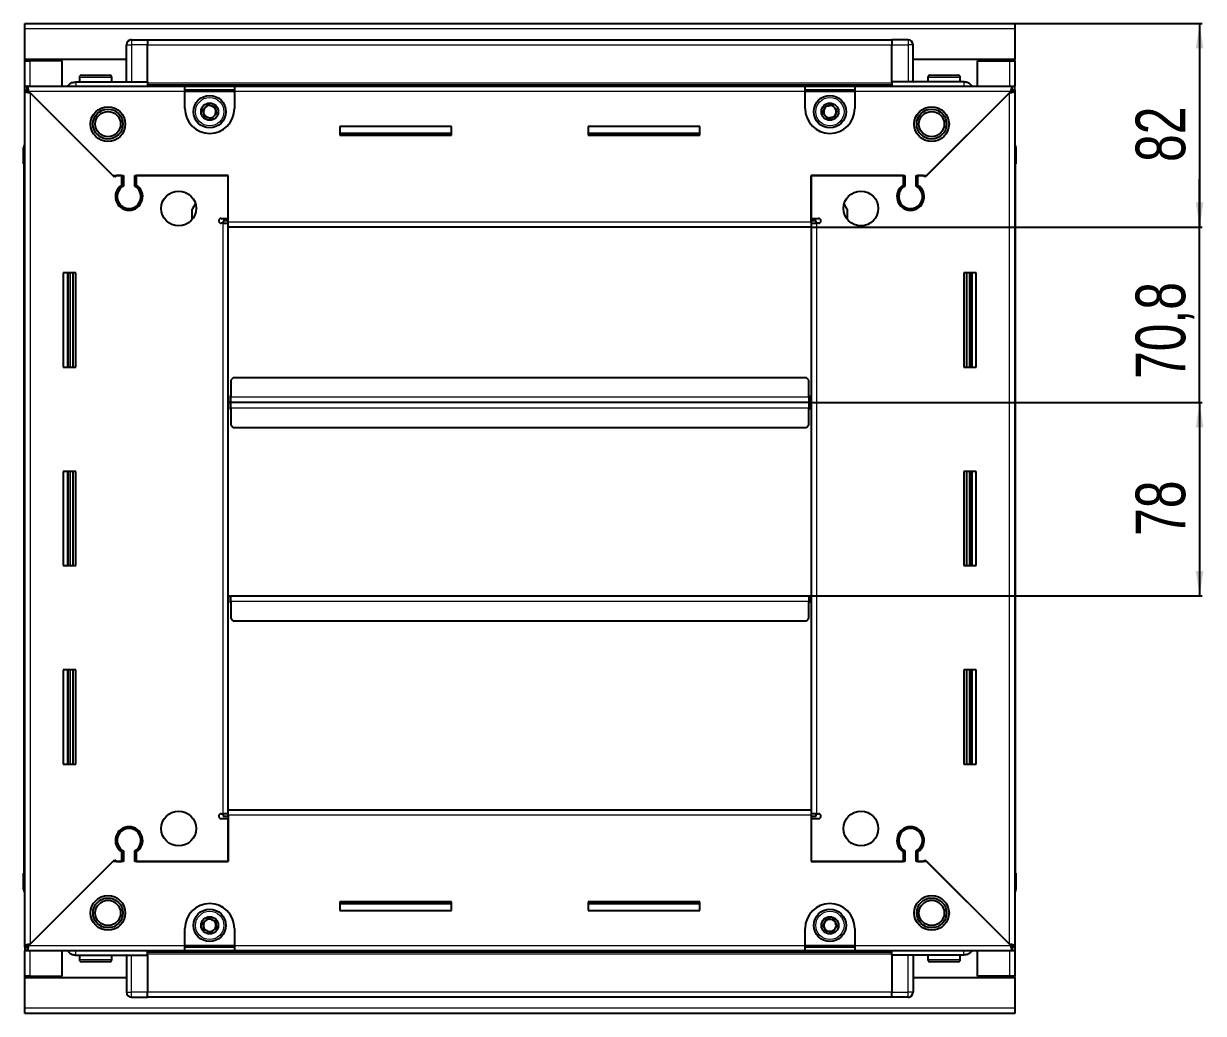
# Model space of a CAD drawing. Header units: millimetres. Extents: x 1021 to 4213, y -1189 to 1486.
# Drawn here: x 3737.2 to 4212.7, y 943.2 to 1342.2 of the extents above; entities that cross this region are included whole.
import ezdxf

# ---------------------------------------------------------------- set-up
doc = ezdxf.new("R2010")
doc.units = ezdxf.units.MM
doc.layers.add('FORMAT', color=7, linetype='Continuous')
doc.styles.add('SLDTEXTSTYLE0', font='TXT', dxfattribs={"width": 0.75})
doc.dimstyles.new('SLDDIMSTYLE0', dxfattribs={"dimtxt": 20, "dimasz": 10, "dimexe": 0, "dimexo": 0.0625, "dimgap": 5, "dimtad": 2, "dimdec": 1, "dimrnd": 1e-09, "dimzin": 12, "dimdsep": 46, "dimtxsty": 'SLDTEXTSTYLE0', "dimsah": 1, "dimcen": 0.09, "dimadec": 0, "dimazin": 3, "dimtfac": 1, "dimtofl": 0, "dimtmove": 0, "dimatfit": 3, "dimfxl": 0, "dimfrac": 2, "dimtolj": 1, "dimtzin": 12, "dimarcsym": 0})
doc.dimstyles.new('SLDDIMSTYLE1', dxfattribs={"dimtxt": 20, "dimasz": 10, "dimexe": 0, "dimexo": 0.0625, "dimgap": 5, "dimtad": 2, "dimdec": 1, "dimrnd": 1e-09, "dimzin": 12, "dimdsep": 46, "dimtxsty": 'SLDTEXTSTYLE0', "dimsah": 1, "dimcen": 0.09, "dimadec": 0, "dimazin": 3, "dimtfac": 1, "dimtmove": 0, "dimatfit": 0, "dimfxl": 0, "dimfrac": 2, "dimtolj": 1, "dimtzin": 12, "dimarcsym": 0})

# ---------------------------------------------------------------- blocks, each defined once
blk = doc.blocks.new('_D_5')
at = {"layer": 'FORMAT'}
for p, q in [((4136.68, 1342.16), (4212.17, 1342.16)), ((4211.17, 1342.16), (4211.17, 1260.16)), ((4054.68, 1260.16), (4212.17, 1260.16))]:
    blk.add_line(p, q, dxfattribs=at)
for points in [[(4211.17, 1342.16), (4209.63, 1332.16), (4212.71, 1332.16)], [(4211.17, 1260.16), (4212.71, 1270.16), (4209.63, 1270.16)]]:
    blk.add_solid(points, dxfattribs=at)
at = {"layer": 'FORMAT', "insert": (4185.39, 1286.39), "char_height": 20, "attachment_point": 1, "rotation": 90, "style": 'SLDTEXTSTYLE0'}
blk.add_mtext('82', dxfattribs=at)
blk = doc.blocks.new('_D_6')
at = {"layer": 'FORMAT'}
for p, q in [((4211.17, 1260.16), (4211.17, 1279.39)), ((4054.68, 1260.16), (4212.17, 1260.16)), ((4211.17, 1189.41), (4211.17, 1260.16)), ((4053.68, 1189.41), (4212.17, 1189.41)), ((4211.17, 1189.41), (4211.17, 1170.18))]:
    blk.add_line(p, q, dxfattribs=at)
for points in [[(4211.17, 1260.16), (4212.71, 1270.16), (4209.63, 1270.16)], [(4211.17, 1189.41), (4209.63, 1179.41), (4212.71, 1179.41)]]:
    blk.add_solid(points, dxfattribs=at)
at = {"layer": 'FORMAT', "insert": (4185.39, 1198.93), "char_height": 20, "attachment_point": 1, "rotation": 90, "style": 'SLDTEXTSTYLE0'}
blk.add_mtext('70,8', dxfattribs=at)
blk = doc.blocks.new('_D_7')
at = {"layer": 'FORMAT'}
for p, q in [((4053.68, 1189.41), (4212.17, 1189.41)), ((4211.17, 1189.41), (4211.17, 1111.46)), ((4053.68, 1111.46), (4212.17, 1111.46))]:
    blk.add_line(p, q, dxfattribs=at)
for points in [[(4211.17, 1189.41), (4209.63, 1179.41), (4212.71, 1179.41)], [(4211.17, 1111.46), (4212.71, 1121.46), (4209.63, 1121.46)]]:
    blk.add_solid(points, dxfattribs=at)
at = {"layer": 'FORMAT', "insert": (4185.39, 1135.66), "char_height": 20, "attachment_point": 1, "rotation": 90, "style": 'SLDTEXTSTYLE0'}
blk.add_mtext('78', dxfattribs=at)

msp = doc.modelspace()

# ---------------------------------------------------------------- linework, layer by layer
at = {"color": 7, "linetype": 'Continuous', "lineweight": 25}
for p, q in [((3737.67, 1342.16), (4136.67, 1342.16)), ((3737.67, 1340.06), (3737.67, 1342.16)), ((4136.67, 1342.16), (4136.67, 1340.06)), ((3737.67, 1327.66), (3737.67, 1340.06)), ((4136.67, 1340.06), (4136.67, 1327.66)), ((3778.67, 1318.66), (3778.67, 1333.66)), ((3779.35, 1335.16), (3779.34, 1335.16)), ((3780.67, 1335.66), (3787.17, 1335.66)), ((3780.67, 1335.66), (3787.17, 1335.66)), ((3787.17, 1335.66), (3787.17, 1335.66)), ((3787.17, 1335.66), (3787.17, 1335.66)), ((3787.17, 1335.66), (3787.17, 1333.66)), ((4087.17, 1335.51), (3787.17, 1335.51)), ((3787.17, 1318.66), (3787.17, 1333.66)), ((4087.17, 1335.66), (4087.17, 1335.66)), ((4093.67, 1335.66), (4087.17, 1335.66)), ((4093.67, 1335.66), (4087.17, 1335.66)), ((4087.17, 1335.66), (4087.17, 1333.66)), ((4087.17, 1318.66), (4087.17, 1333.66)), ((4095.67, 1333.66), (4095.67, 1333.66)), ((4095.67, 1318.66), (4095.67, 1333.66)), ((3778.67, 1327.66), (3737.67, 1327.66)), ((3737.67, 1327.16), (3737.67, 1327.66)), ((3737.67, 1327.16), (3739.77, 1327.16)), ((3737.67, 1316.91), (3737.67, 1327.16)), ((3739.17, 1327.16), (3739.17, 1327.66)), ((3752.67, 1327.16), (3739.77, 1327.16)), ((3752.67, 1316.91), (3752.67, 1327.16)), ((4136.67, 1327.66), (4095.67, 1327.66)), ((4121.67, 1316.91), (4121.67, 1327.16)), ((4121.67, 1327.16), (4134.57, 1327.16)), ((4134.57, 1327.16), (4136.67, 1327.16)), ((4135.17, 1327.16), (4135.17, 1327.66)), ((4136.67, 1327.16), (4136.67, 1327.66)), ((4136.67, 1327.16), (4136.67, 1316.91)), ((3758.17, 1318.66), (3787.17, 1318.66)), ((3759.67, 1320.56), (3759.67, 1318.66)), ((3760.47, 1321.36), (3771.87, 1321.36)), ((3772.67, 1318.66), (3772.67, 1320.56)), ((3787.17, 1318.66), (3787.17, 1318.16)), ((3787.17, 1317.51), (4087.17, 1317.51)), ((4116.17, 1318.66), (4087.17, 1318.66)), ((4087.17, 1318.66), (4087.17, 1318.16)), ((4101.67, 1320.56), (4101.67, 1318.66)), ((4102.47, 1321.36), (4113.87, 1321.36)), ((4114.67, 1318.66), (4114.67, 1320.56)), ((3737.67, 1315.41), (3737.67, 1316.91)), ((3737.67, 1316.91), (3738.67, 1316.91)), ((3737.67, 1314.91), (3737.67, 1315.41)), ((3737.67, 1315.41), (3738.67, 1315.41)), ((3737.67, 970.41), (3737.67, 1314.91)), ((3739.17, 1314.91), (3737.67, 1314.91)), ((3738.67, 1315.41), (3738.67, 1316.91)), ((3738.67, 1316.91), (3802.17, 1316.91)), ((3739.27, 1314.81), (3773.17, 1280.91)), ((3773.87, 1280.21), (3739.77, 1314.31)), ((3802.17, 1314.81), (3802.17, 1316.91)), ((3802.17, 1316.91), (3822.17, 1316.91)), ((3802.17, 1315.41), (3822.17, 1315.41)), ((3802.17, 1307.91), (3802.17, 1314.81)), ((3822.17, 1316.91), (3822.17, 1314.81)), ((3822.17, 1316.91), (4052.17, 1316.91)), ((3822.17, 1314.81), (3822.17, 1307.91)), ((4052.17, 1314.81), (4052.17, 1316.91)), ((4052.17, 1316.91), (4072.17, 1316.91)), ((4052.17, 1315.41), (4072.17, 1315.41)), ((4052.17, 1307.91), (4052.17, 1314.81)), ((4072.17, 1316.91), (4135.67, 1316.91)), ((4072.17, 1316.91), (4072.17, 1314.81)), ((4072.17, 1314.81), (4072.17, 1307.91)), ((4134.57, 1314.31), (4100.47, 1280.21)), ((4101.17, 1280.91), (4135.07, 1314.81)), ((4135.17, 1314.91), (4136.67, 1314.91)), ((4135.67, 1315.41), (4135.67, 1316.91)), ((4135.67, 1316.91), (4136.67, 1316.91)), ((4135.67, 1315.41), (4136.67, 1315.41)), ((4136.67, 1315.41), (4136.67, 1316.91)), ((4136.67, 1315.41), (4136.67, 1314.91)), ((4136.67, 1314.91), (4136.67, 970.41)), ((3909.67, 1300.66), (3864.67, 1300.66)), ((3864.67, 1300.66), (3864.67, 1297.16)), ((3909.67, 1297.16), (3909.67, 1300.66)), ((4009.67, 1300.66), (3964.67, 1300.66)), ((3964.67, 1300.66), (3964.67, 1297.16)), ((4009.67, 1297.16), (4009.67, 1300.66)), ((3909.67, 1297.91), (3864.67, 1297.91)), ((3864.67, 1297.16), (3909.67, 1297.16)), ((4009.67, 1297.91), (3964.67, 1297.91)), ((3964.67, 1297.16), (4009.67, 1297.16)), ((4136.67, 1293.49), (4136.67, 1293.49)), ((3737.17, 1292.16), (3737.17, 1285.66)), ((3737.17, 1285.66), (3737.17, 1292.16)), ((4137.17, 1292.16), (4137.17, 1285.66)), ((4137.17, 1285.66), (4137.17, 1292.16)), ((3737.17, 1285.66), (3737.17, 1285.66)), ((3737.67, 1285.66), (3737.17, 1285.66)), ((3737.32, 1285.66), (3737.32, 999.66)), ((4136.67, 1285.66), (4137.17, 1285.66)), ((4137.02, 999.66), (4137.02, 1285.66)), ((4137.17, 1285.66), (4137.17, 1285.66)), ((4137.17, 1285.66), (4137.17, 1285.66)), ((3773.17, 1280.91), (3777.37, 1280.91)), ((3774.57, 1280.91), (3773.87, 1280.21)), ((3776.67, 1280.91), (3774.57, 1280.91)), ((3776.67, 1280.91), (3776.67, 1277.02)), ((3777.37, 1280.91), (3777.37, 1276.63)), ((3781.97, 1280.91), (3819.67, 1280.91)), ((3781.97, 1276.63), (3781.97, 1280.91)), ((3782.67, 1277.02), (3782.67, 1280.91)), ((3819.67, 1280.91), (3782.67, 1280.91)), ((3819.67, 1262.26), (3819.67, 1280.91)), ((3819.67, 1263.66), (3819.67, 1280.91)), ((4054.67, 1280.91), (4092.37, 1280.91)), ((4054.67, 1262.26), (4054.67, 1280.91)), ((4054.67, 1280.91), (4054.67, 1263.66)), ((4091.67, 1280.91), (4054.67, 1280.91)), ((4091.67, 1280.91), (4091.67, 1277.02)), ((4092.37, 1280.91), (4092.37, 1276.63)), ((4096.97, 1280.91), (4101.17, 1280.91)), ((4096.97, 1276.63), (4096.97, 1280.91)), ((4099.77, 1280.91), (4097.67, 1280.91)), ((4097.67, 1277.02), (4097.67, 1280.91)), ((4100.47, 1280.21), (4099.77, 1280.91)), ((3777.67, 1268.05), (3777.67, 1267.29)), ((3806.41, 1269.56), (3805.17, 1267.41)), ((3805.17, 1263.33), (3805.17, 1267.41)), ((4069.17, 1267.41), (4067.93, 1269.56)), ((4069.17, 1267.41), (4069.17, 1263.33)), ((4096.67, 1268.05), (4096.67, 1267.29)), ((3816.82, 1263.66), (3819.67, 1263.66)), ((3817.57, 1261.66), (3816.82, 1261.66)), ((3817.57, 1261.66), (3819.67, 1261.66)), ((3819.67, 1262.66), (3817.67, 1262.66)), ((3817.67, 1262.66), (3817.67, 1261.66)), ((3819.67, 1260.16), (3819.67, 1262.26)), ((4054.67, 1263.66), (4057.52, 1263.66)), ((4056.67, 1262.66), (4054.67, 1262.66)), ((4054.67, 1262.26), (4054.67, 1260.16)), ((4054.67, 1261.66), (4056.77, 1261.66)), ((4056.67, 1261.66), (4056.67, 1262.66)), ((4057.52, 1261.66), (4056.77, 1261.66)), ((4054.67, 1260.16), (3819.67, 1260.16)), ((3819.67, 1025.16), (3819.67, 1260.16)), ((4054.67, 1260.16), (4054.67, 1025.16)), ((3758.17, 1241.66), (3753.17, 1241.66)), ((3753.17, 1241.66), (3753.17, 1203.66)), ((3755.32, 1203.66), (3755.32, 1241.66)), ((3757.11, 1203.66), (3757.11, 1241.66)), ((3757.14, 1203.66), (3757.14, 1241.66)), ((3758.17, 1203.66), (3758.17, 1241.66)), ((4116.17, 1241.66), (4116.17, 1203.66)), ((4121.17, 1241.66), (4116.17, 1241.66)), ((4117.19, 1241.66), (4117.19, 1203.66)), ((4117.23, 1241.66), (4117.23, 1203.66)), ((4119.02, 1241.66), (4119.02, 1203.66)), ((4121.17, 1203.66), (4121.17, 1241.66)), ((3753.17, 1203.66), (3758.17, 1203.66)), ((4116.17, 1203.66), (4121.17, 1203.66)), ((3821.67, 1199.41), (3820.67, 1198.41)), ((3820.67, 1198.41), (3820.67, 1191.51)), ((4052.67, 1199.41), (3821.67, 1199.41)), ((4053.67, 1198.41), (4052.67, 1199.41)), ((4053.67, 1191.51), (4053.67, 1198.41)), ((3820.42, 1189.41), (3819.67, 1189.41)), ((3820.67, 1192.26), (3820.42, 1192.26)), ((3820.42, 1192.26), (3820.42, 1189.41)), ((3820.42, 1189.41), (3820.42, 1186.56)), ((3820.67, 1189.41), (3820.67, 1191.51)), ((3820.67, 1187.31), (3820.67, 1189.41)), ((4053.67, 1189.41), (3820.67, 1189.41)), ((4053.92, 1192.26), (4053.67, 1192.26)), ((4053.67, 1191.51), (4053.67, 1189.41)), ((4053.67, 1189.41), (4053.67, 1187.31)), ((4053.92, 1189.41), (4053.92, 1192.26)), ((4053.92, 1186.56), (4053.92, 1189.41)), ((4054.67, 1189.41), (4053.92, 1189.41)), ((3820.42, 1186.56), (3820.67, 1186.56)), ((3820.67, 1187.31), (3820.67, 1180.41)), ((4053.67, 1180.41), (4053.67, 1187.31)), ((4053.67, 1186.56), (4053.92, 1186.56)), ((3820.67, 1180.41), (3821.67, 1179.41)), ((3821.67, 1179.41), (4052.67, 1179.41)), ((4052.67, 1179.41), (4053.67, 1180.41)), ((3758.17, 1161.66), (3753.17, 1161.66)), ((3753.17, 1161.66), (3753.17, 1123.66)), ((3755.32, 1123.66), (3755.32, 1161.66)), ((3757.11, 1123.66), (3757.11, 1161.66)), ((3757.14, 1123.66), (3757.14, 1161.66)), ((3758.17, 1123.66), (3758.17, 1161.66)), ((4116.17, 1161.66), (4116.17, 1123.66)), ((4121.17, 1161.66), (4116.17, 1161.66)), ((4117.19, 1161.66), (4117.19, 1123.66)), ((4117.23, 1161.66), (4117.23, 1123.66)), ((4119.02, 1161.66), (4119.02, 1123.66)), ((4121.17, 1123.66), (4121.17, 1161.66)), ((3753.17, 1123.66), (3758.17, 1123.66)), ((4116.17, 1123.66), (4121.17, 1123.66)), ((3819.67, 1111.46), (3820.42, 1111.46)), ((3820.42, 1111.46), (3820.42, 1108.61)), ((3820.42, 1108.61), (3820.67, 1108.61)), ((3820.67, 1111.46), (4053.67, 1111.46)), ((3820.67, 1109.36), (3820.67, 1111.46)), ((3820.67, 1109.36), (3820.67, 1102.46)), ((4053.67, 1111.46), (4053.67, 1109.36)), ((4053.67, 1102.46), (4053.67, 1109.36)), ((4053.67, 1108.61), (4053.92, 1108.61)), ((4053.92, 1108.61), (4053.92, 1111.46)), ((4053.92, 1111.46), (4054.67, 1111.46)), ((3820.67, 1102.46), (3821.67, 1101.46)), ((3821.67, 1101.46), (4052.67, 1101.46)), ((4052.67, 1101.46), (4053.67, 1102.46)), ((3758.17, 1081.66), (3753.17, 1081.66)), ((3753.17, 1081.66), (3753.17, 1043.66)), ((3755.32, 1043.66), (3755.32, 1081.66)), ((3757.11, 1043.66), (3757.11, 1081.66)), ((3757.14, 1043.66), (3757.14, 1081.66)), ((3758.17, 1043.66), (3758.17, 1081.66)), ((4116.17, 1081.66), (4116.17, 1043.66)), ((4121.17, 1081.66), (4116.17, 1081.66)), ((4117.19, 1081.66), (4117.19, 1043.66)), ((4117.23, 1081.66), (4117.23, 1043.66)), ((4119.02, 1081.66), (4119.02, 1043.66)), ((4121.17, 1043.66), (4121.17, 1081.66)), ((3753.17, 1043.66), (3758.17, 1043.66)), ((4116.17, 1043.66), (4121.17, 1043.66)), ((3816.82, 1023.66), (3817.57, 1023.66)), ((3819.67, 1023.66), (3817.57, 1023.66)), ((3817.67, 1023.66), (3817.67, 1022.66)), ((3817.67, 1022.66), (3819.67, 1022.66)), ((3819.67, 1023.06), (3819.67, 1025.16)), ((3819.67, 1025.16), (4054.67, 1025.16)), ((3819.67, 1023.06), (3819.67, 1004.41)), ((4054.67, 1025.16), (4054.67, 1023.06)), ((4056.77, 1023.66), (4054.67, 1023.66)), ((4054.67, 1023.06), (4054.67, 1004.41)), ((4054.67, 1022.66), (4056.67, 1022.66)), ((4056.67, 1022.66), (4056.67, 1023.66)), ((4056.77, 1023.66), (4057.52, 1023.66)), ((3777.67, 1018.04), (3777.67, 1017.28)), ((3819.67, 1021.66), (3816.82, 1021.66)), ((3819.67, 1004.41), (3819.67, 1021.66)), ((4054.67, 1021.66), (4054.67, 1004.41)), ((4057.52, 1021.66), (4054.67, 1021.66)), ((4096.67, 1018.04), (4096.67, 1017.28)), ((3776.67, 1008.3), (3776.67, 1004.41)), ((3777.37, 1008.7), (3777.37, 1004.41)), ((3781.97, 1004.41), (3781.97, 1008.7)), ((3782.67, 1004.41), (3782.67, 1008.3)), ((4091.67, 1008.3), (4091.67, 1004.41)), ((4092.37, 1008.7), (4092.37, 1004.41)), ((4096.97, 1004.41), (4096.97, 1008.7)), ((4097.67, 1004.41), (4097.67, 1008.3)), ((3773.17, 1004.41), (3739.27, 970.51)), ((3739.77, 971.01), (3773.87, 1005.11)), ((3777.37, 1004.41), (3773.17, 1004.41)), ((3773.87, 1005.11), (3774.57, 1004.41)), ((3774.57, 1004.41), (3776.67, 1004.41)), ((3819.67, 1004.41), (3781.97, 1004.41)), ((3782.67, 1004.41), (3819.67, 1004.41)), ((4092.37, 1004.41), (4054.67, 1004.41)), ((4054.67, 1004.41), (4091.67, 1004.41)), ((4101.17, 1004.41), (4096.97, 1004.41)), ((4097.67, 1004.41), (4099.77, 1004.41)), ((4099.77, 1004.41), (4100.47, 1005.11)), ((4100.47, 1005.11), (4134.57, 971.01)), ((4135.07, 970.51), (4101.17, 1004.41)), ((3737.17, 999.66), (3737.17, 999.66)), ((3737.17, 993.16), (3737.17, 999.66)), ((3737.17, 999.66), (3737.17, 999.66)), ((3737.17, 999.66), (3737.17, 993.16)), ((3737.67, 999.66), (3737.17, 999.66)), ((4136.67, 999.66), (4137.17, 999.66)), ((4137.17, 999.66), (4137.17, 999.66)), ((4137.17, 993.16), (4137.17, 999.66)), ((4137.17, 999.66), (4137.17, 993.16)), ((3737.67, 991.84), (3737.67, 991.84)), ((3909.67, 988.16), (3864.67, 988.16)), ((3864.67, 988.16), (3864.67, 984.66)), ((3864.67, 987.41), (3909.67, 987.41)), ((3864.67, 984.66), (3909.67, 984.66)), ((3909.67, 984.66), (3909.67, 988.16)), ((4009.67, 988.16), (3964.67, 988.16)), ((3964.67, 988.16), (3964.67, 984.66)), ((3964.67, 987.41), (4009.67, 987.41)), ((3964.67, 984.66), (4009.67, 984.66)), ((4009.67, 984.66), (4009.67, 988.16)), ((3802.17, 970.51), (3802.17, 977.41)), ((3822.17, 977.41), (3822.17, 970.51)), ((4052.17, 970.51), (4052.17, 977.41)), ((4072.17, 977.41), (4072.17, 970.51)), ((3737.67, 969.91), (3737.67, 970.41)), ((3739.17, 970.41), (3737.67, 970.41)), ((3802.17, 968.41), (3802.17, 970.51)), ((3822.17, 970.51), (3822.17, 968.41)), ((4052.17, 968.41), (4052.17, 970.51)), ((4072.17, 970.51), (4072.17, 968.41)), ((4135.17, 970.41), (4136.67, 970.41)), ((4136.67, 970.41), (4136.67, 969.91)), ((3737.67, 969.91), (3737.67, 968.41)), ((3738.67, 969.91), (3737.67, 969.91)), ((3737.67, 958.16), (3737.67, 968.41)), ((3738.67, 968.41), (3737.67, 968.41)), ((3738.67, 969.91), (3738.67, 968.41)), ((3802.17, 968.41), (3738.67, 968.41)), ((3752.67, 958.16), (3752.67, 968.41)), ((3758.17, 966.66), (3787.17, 966.66)), ((3759.67, 966.66), (3759.67, 964.76)), ((3772.67, 964.76), (3772.67, 966.66)), ((3778.67, 966.66), (3778.67, 951.66)), ((4087.17, 967.81), (3787.17, 967.81)), ((3787.17, 966.66), (3787.17, 967.16)), ((3787.17, 966.66), (3787.17, 951.66)), ((3822.17, 969.91), (3802.17, 969.91)), ((3822.17, 968.41), (3802.17, 968.41)), ((4052.17, 968.41), (3822.17, 968.41)), ((4072.17, 969.91), (4052.17, 969.91)), ((4072.17, 968.41), (4052.17, 968.41)), ((4135.67, 968.41), (4072.17, 968.41)), ((4087.17, 966.66), (4087.17, 967.16)), ((4116.17, 966.66), (4087.17, 966.66)), ((4087.17, 966.66), (4087.17, 951.66)), ((4095.67, 966.66), (4095.67, 951.66)), ((4101.67, 966.66), (4101.67, 964.76)), ((4114.67, 964.76), (4114.67, 966.66)), ((4121.67, 958.16), (4121.67, 968.41)), ((4135.67, 969.91), (4135.67, 968.41)), ((4136.67, 969.91), (4135.67, 969.91)), ((4136.67, 968.41), (4135.67, 968.41)), ((4136.67, 969.91), (4136.67, 968.41)), ((4136.67, 968.41), (4136.67, 958.16)), ((3764.24, 963.96), (3760.47, 963.96)), ((3771.87, 963.96), (3764.24, 963.96)), ((4109.46, 963.96), (4102.47, 963.96)), ((4113.87, 963.96), (4109.46, 963.96)), ((3739.77, 958.16), (3737.67, 958.16)), ((3737.67, 957.66), (3737.67, 958.16)), ((3737.67, 945.26), (3737.67, 957.66)), ((3737.67, 957.66), (3778.67, 957.66)), ((3739.17, 957.66), (3739.17, 958.16)), ((3739.77, 958.16), (3752.67, 958.16)), ((4095.67, 957.66), (4136.67, 957.66)), ((4134.57, 958.16), (4121.67, 958.16)), ((4136.67, 958.16), (4134.57, 958.16)), ((4135.17, 957.66), (4135.17, 958.16)), ((4136.67, 957.66), (4136.67, 958.16)), ((4136.67, 957.66), (4136.67, 945.26)), ((3778.67, 951.66), (3778.67, 951.66)), ((3787.17, 949.66), (3787.17, 951.66)), ((4087.17, 949.66), (4087.17, 951.66)), ((3780.67, 949.66), (3787.17, 949.66)), ((3780.67, 949.66), (3787.17, 949.66)), ((3787.17, 949.81), (4087.17, 949.81)), ((3787.17, 949.66), (3787.17, 949.66)), ((4093.67, 949.66), (4087.17, 949.66)), ((4087.17, 949.66), (4087.17, 949.66)), ((4087.17, 949.66), (4087.17, 949.66)), ((4093.67, 949.66), (4087.17, 949.66)), ((4094.99, 950.16), (4094.99, 950.16)), ((3737.67, 943.16), (3737.67, 945.26)), ((4136.67, 943.16), (3737.67, 943.16)), ((4136.67, 945.26), (4136.67, 943.16))]:
    msp.add_line(p, q, dxfattribs=at)
at = {"color": 8, "linetype": 'Continuous', "lineweight": 18}
for p, q in [((4136.67, 1340.06), (3737.67, 1340.06)), ((3778.67, 1333.66), (3780.67, 1333.66)), ((3780.67, 1335.66), (3780.67, 1333.66)), ((3780.67, 1333.66), (3780.67, 1318.66)), ((3787.17, 1333.66), (3780.67, 1333.66)), ((4087.17, 1333.51), (3787.17, 1333.51)), ((4087.17, 1333.66), (4093.67, 1333.66)), ((4093.67, 1335.66), (4093.67, 1333.66)), ((4093.67, 1333.66), (4093.67, 1318.66)), ((4095.67, 1333.66), (4093.67, 1333.66)), ((3739.77, 1327.16), (3739.77, 1327.66)), ((3739.77, 1316.91), (3739.77, 1327.16)), ((4134.57, 1327.66), (4134.57, 1327.16)), ((4134.57, 1327.16), (4134.57, 1316.91)), ((3759.67, 1320.56), (3772.67, 1320.56)), ((4087.17, 1318.16), (3787.17, 1318.16)), ((4101.67, 1320.56), (4114.67, 1320.56)), ((3802.17, 1314.81), (3739.27, 1314.81)), ((3739.77, 1314.31), (3739.77, 971.01)), ((4087.17, 1316.93), (3787.17, 1316.93)), ((3802.17, 1314.81), (3822.17, 1314.81)), ((4052.17, 1314.81), (3822.17, 1314.81)), ((4052.17, 1314.81), (4072.17, 1314.81)), ((4135.07, 1314.81), (4072.17, 1314.81)), ((4134.57, 971.01), (4134.57, 1314.31)), ((3737.67, 1292.16), (3737.17, 1292.16)), ((4136.67, 1292.16), (4137.17, 1292.16)), ((3817.57, 1023.66), (3817.57, 1261.66)), ((3819.67, 1262.26), (4054.67, 1262.26)), ((4056.77, 1261.66), (4056.77, 1023.66)), ((3754.67, 1241.66), (3754.67, 1203.66)), ((3755.9, 1241.66), (3755.9, 1203.66)), ((4118.43, 1203.66), (4118.43, 1241.66)), ((4119.67, 1203.66), (4119.67, 1241.66)), ((4053.67, 1191.51), (3820.67, 1191.51)), ((3820.67, 1187.31), (4053.67, 1187.31)), ((3754.67, 1161.66), (3754.67, 1123.66)), ((3755.9, 1161.66), (3755.9, 1123.66)), ((4118.43, 1123.66), (4118.43, 1161.66)), ((4119.67, 1123.66), (4119.67, 1161.66)), ((3820.67, 1109.36), (4053.67, 1109.36)), ((3754.67, 1081.66), (3754.67, 1043.66)), ((3755.9, 1081.66), (3755.9, 1043.66)), ((4118.43, 1043.66), (4118.43, 1081.66)), ((4119.67, 1043.66), (4119.67, 1081.66)), ((4054.67, 1023.06), (3819.67, 1023.06)), ((3737.67, 993.16), (3737.17, 993.16)), ((4136.67, 993.16), (4137.17, 993.16)), ((3739.27, 970.51), (3802.17, 970.51)), ((3822.17, 970.51), (3802.17, 970.51)), ((3822.17, 970.51), (4052.17, 970.51)), ((4072.17, 970.51), (4052.17, 970.51)), ((4072.17, 970.51), (4135.07, 970.51)), ((3739.77, 958.16), (3739.77, 968.41)), ((3780.67, 951.66), (3780.67, 966.66)), ((3787.17, 968.4), (4087.17, 968.4)), ((3787.17, 967.16), (4087.17, 967.16)), ((4093.67, 951.66), (4093.67, 966.66)), ((4134.57, 968.41), (4134.57, 958.16)), ((3763.97, 964.76), (3759.67, 964.76)), ((3772.67, 964.76), (3763.97, 964.76)), ((4109.64, 964.76), (4101.67, 964.76)), ((4114.67, 964.76), (4109.64, 964.76)), ((3739.77, 957.66), (3739.77, 958.16)), ((4134.57, 958.16), (4134.57, 957.66)), ((3778.67, 951.66), (3780.67, 951.66)), ((3787.17, 951.66), (3780.67, 951.66)), ((3780.67, 949.66), (3780.67, 951.66)), ((3787.17, 951.81), (4087.17, 951.81)), ((4087.17, 951.66), (4093.67, 951.66)), ((4095.67, 951.66), (4093.67, 951.66)), ((4093.67, 949.66), (4093.67, 951.66)), ((4136.67, 945.26), (3737.67, 945.26))]:
    msp.add_line(p, q, dxfattribs=at)
at = {"color": 7, "linetype": 'Continuous', "lineweight": 25}
for centre, radius in [((3812.17, 1306.66), 6.5), ((4062.17, 1306.66), 6.5), ((3771.17, 1301.66), 7), ((3812.17, 1306.66), 3.46), ((4062.17, 1306.66), 3.46), ((4103.17, 1301.66), 7), ((3771.17, 1301.66), 6.03), ((3771.17, 1301.66), 5.1), ((4103.17, 1301.66), 6.03), ((4103.17, 1301.66), 5.1), ((3799.67, 1267.66), 7), ((4074.67, 1267.66), 7), ((3799.67, 1017.66), 7), ((4074.67, 1017.66), 7), ((3771.17, 983.66), 7), ((3771.17, 983.66), 6.02), ((4103.17, 983.66), 7), ((4103.17, 983.66), 6.02), ((3771.17, 983.66), 5.1), ((3812.17, 978.66), 6.5), ((4062.17, 978.66), 6.5), ((4103.17, 983.66), 5.1), ((3812.17, 978.66), 3.46), ((4062.17, 978.66), 3.46)]:
    msp.add_circle(centre, radius, dxfattribs=at)
at = {"color": 8, "linetype": 'Continuous', "lineweight": 18}
for centre in [(3812.17, 1306.66), (4062.17, 1306.66), (3812.17, 978.66), (4062.17, 978.66)]:
    msp.add_circle(centre, 5.7, dxfattribs=at)
at = {"color": 7, "linetype": 'Continuous', "lineweight": 25}
for centre, radius, start, end in [((3780.67, 1333.66), 2, 90, 180), ((3780.67, 1333.66), 2, 90, 131.4096), ((4093.67, 1333.66), 2, 0, 90), ((3760.47, 1320.56), 0.8, 90, 180), ((3771.87, 1320.56), 0.8, 0, 90), ((3778.47, 1318.86), 0.2, 270, 0), ((4095.87, 1318.86), 0.2, 180, 270), ((4102.47, 1320.56), 0.8, 90, 180), ((4113.87, 1320.56), 0.8, 0, 90), ((3812.17, 1307.91), 10, 180, 270), ((3812.17, 1306.66), 2.5, 134.0156, 194.0156), ((3812.17, 1306.66), 2.5, 74.0156, 134.0156), ((3812.17, 1307.91), 10, 270, 0), ((3812.17, 1306.66), 2.5, 14.0156, 74.0156), ((4062.17, 1307.91), 10, 180, 270), ((4062.17, 1306.66), 2.5, 100.1116, 160.1116), ((4062.17, 1306.66), 2.5, 40.1116, 100.1116), ((4062.17, 1307.91), 10, 270, 0), ((4062.17, 1306.66), 2.5, 340.1116, 40.1116), ((3812.17, 1306.66), 2.5, 194.0156, 254.0156), ((3812.17, 1306.66), 2.5, 254.0156, 314.0156), ((3812.17, 1306.66), 2.5, 314.0156, 14.0156), ((4062.17, 1306.66), 2.5, 160.1116, 220.1116), ((4062.17, 1306.66), 2.5, 220.1116, 280.1116), ((4062.17, 1306.66), 2.5, 280.1116, 340.1116), ((3739.17, 1292.16), 2, 138.5749, 180), ((3739.17, 1292.16), 2, 138.5904, 180), ((4135.17, 1292.16), 2, 0, 41.3942), ((3779.67, 1272.41), 5.5, 123.0557, 56.9443), ((3779.67, 1272.41), 4.8, 118.631, 61.369), ((4094.67, 1272.41), 5.5, 123.0557, 56.9443), ((4094.67, 1272.41), 4.8, 118.631, 61.369), ((3816.82, 1262.66), 1, 90, 270), ((4057.52, 1262.66), 1, 270, 90), ((3816.82, 1022.66), 1, 90, 270), ((4057.52, 1022.66), 1, 270, 90), ((3779.67, 1012.91), 5.5, 303.0557, 236.9443), ((3779.67, 1012.91), 4.8, 298.631, 241.369), ((4094.67, 1012.91), 5.5, 303.0557, 236.9443), ((4094.67, 1012.91), 4.8, 298.631, 241.369), ((3739.17, 993.16), 2, 180, 221.3942), ((4135.17, 993.16), 2, 318.5749, 360), ((4135.17, 993.16), 2, 318.5904, 0), ((3812.17, 977.41), 10, 90, 180), ((3812.17, 977.41), 10, 0, 90), ((4062.17, 977.41), 10, 90, 180), ((4062.17, 977.41), 10, 0, 90), ((3812.17, 978.66), 2.5, 127.474, 187.474), ((3812.17, 978.66), 2.5, 67.474, 127.474), ((3812.17, 978.66), 2.5, 7.474, 67.474), ((4062.17, 978.66), 2.5, 147.0424, 207.0424), ((4062.17, 978.66), 2.5, 87.0424, 147.0424), ((4062.17, 978.66), 2.5, 27.0424, 87.0424), ((4062.17, 978.66), 2.5, 327.0424, 27.0424), ((3812.17, 978.66), 2.5, 187.474, 247.474), ((3812.17, 978.66), 2.5, 247.474, 307.474), ((3812.17, 978.66), 2.5, 307.474, 7.474), ((4062.17, 978.66), 2.5, 207.0424, 267.0424), ((4062.17, 978.66), 2.5, 267.0424, 327.0424), ((3778.47, 966.46), 0.2, 0, 90), ((4095.87, 966.46), 0.2, 90, 180), ((3760.47, 964.76), 0.8, 180, 270), ((3771.87, 964.76), 0.8, 270, 360), ((4102.47, 964.76), 0.8, 180, 270), ((4113.87, 964.76), 0.8, 270, 360), ((3780.67, 951.66), 2, 180, 270), ((4093.67, 951.66), 2, 270, 0), ((4093.67, 951.66), 2, 270, 311.4096)]:
    msp.add_arc(centre, radius, start, end, dxfattribs=at)
for points, knots in [([(3754.95, 1316.91), (3755.07, 1317.11), (3755.46, 1317.76), (3756.61, 1318.47), (3757.65, 1318.6), (3758.17, 1318.66)], [0, 0, 0, 0, 0.18225, 0.591125, 1, 1, 1, 1]), ([(3787.17, 1318.66), (3787.17, 1318.63), (3787.17, 1318.55), (3787.17, 1317.93), (3787.17, 1317.35), (3787.17, 1316.96), (3787.17, 1316.93)], [0, 0, 0, 0, 0.324279, 0.648558, 0.972836, 1, 1, 1, 1]), ([(4087.17, 1318.66), (4087.17, 1318.63), (4087.17, 1318.55), (4087.17, 1317.93), (4087.17, 1317.35), (4087.17, 1316.96), (4087.17, 1316.93)], [0, 0, 0, 0, 0.324279, 0.648558, 0.972836, 1, 1, 1, 1]), ([(4119.38, 1316.91), (4119.26, 1317.11), (4118.88, 1317.76), (4117.72, 1318.47), (4116.69, 1318.6), (4116.17, 1318.66)], [0, 0, 0, 0, 0.18225, 0.591125, 1, 1, 1, 1]), ([(3737.67, 1314.91), (3737.69, 1314.87), (3737.75, 1314.78), (3738.14, 1314.64), (3738.7, 1314.51), (3739.28, 1314.4), (3739.64, 1314.34), (3739.77, 1314.31)], [0, 0, 0, 0, 0.230255, 0.448522, 0.666786, 0.88505, 1, 1, 1, 1]), ([(3739.27, 1314.81), (3739.22, 1315.07), (3739.13, 1315.56), (3739, 1316.2), (3738.87, 1316.67), (3738.76, 1316.89), (3738.69, 1316.91), (3738.67, 1316.91)], [0, 0, 0, 0, 0.230255, 0.448522, 0.666786, 0.88505, 1, 1, 1, 1]), ([(4134.57, 1314.31), (4134.82, 1314.36), (4135.31, 1314.45), (4135.96, 1314.58), (4136.42, 1314.71), (4136.64, 1314.82), (4136.66, 1314.89), (4136.67, 1314.91)], [0, 0, 0, 0, 0.2302553, 0.4485219, 0.6667858, 0.8850496, 1, 1, 1, 1]), ([(4135.67, 1316.91), (4135.62, 1316.89), (4135.53, 1316.84), (4135.4, 1316.44), (4135.27, 1315.88), (4135.16, 1315.3), (4135.09, 1314.94), (4135.07, 1314.81)], [0, 0, 0, 0, 0.230255, 0.448522, 0.666786, 0.88505, 1, 1, 1, 1]), ([(3809.39, 1307.46), (3809.76, 1307.82), (3810.46, 1308.49), (3811.15, 1309.15), (3811.47, 1309.46)], [0, 0, 0, 0, 0.5346859, 1, 1, 1, 1]), ([(3811.47, 1309.46), (3811.96, 1309.32), (3812.89, 1309.06), (3813.81, 1308.79), (3814.24, 1308.67)], [0, 0, 0, 0, 0.5346859, 1, 1, 1, 1]), ([(3814.24, 1308.67), (3814.27, 1308.55), (3814.42, 1307.97), (3814.66, 1307), (3814.86, 1306.2), (3814.94, 1305.87)], [0, 0, 0, 0, 0.133125, 0.637099, 1, 1, 1, 1]), ([(4059.33, 1306.16), (4059.37, 1306.27), (4059.57, 1306.84), (4059.91, 1307.77), (4060.19, 1308.55), (4060.31, 1308.87)], [0, 0, 0, 0, 0.133125, 0.637099, 1, 1, 1, 1]), ([(4060.31, 1308.87), (4060.82, 1308.96), (4061.77, 1309.13), (4062.71, 1309.3), (4063.15, 1309.38)], [0, 0, 0, 0, 0.534686, 1, 1, 1, 1]), ([(4063.15, 1309.38), (4063.48, 1308.98), (4064.1, 1308.25), (4064.72, 1307.51), (4065.01, 1307.17)], [0, 0, 0, 0, 0.534686, 1, 1, 1, 1]), ([(3810.09, 1304.66), (3810.01, 1304.99), (3809.81, 1305.79), (3809.57, 1306.76), (3809.42, 1307.34), (3809.39, 1307.46)], [0, 0, 0, 0, 0.362901, 0.866875, 1, 1, 1, 1]), ([(3812.87, 1303.86), (3812.37, 1304.01), (3811.44, 1304.27), (3810.52, 1304.54), (3810.09, 1304.66)], [0, 0, 0, 0, 0.534686, 1, 1, 1, 1]), ([(3814.94, 1305.87), (3814.57, 1305.51), (3813.88, 1304.84), (3813.19, 1304.17), (3812.87, 1303.86)], [0, 0, 0, 0, 0.5346859, 1, 1, 1, 1]), ([(4061.19, 1303.95), (4060.85, 1304.34), (4060.23, 1305.08), (4059.61, 1305.82), (4059.33, 1306.16)], [0, 0, 0, 0, 0.534686, 1, 1, 1, 1]), ([(4064.03, 1304.46), (4063.52, 1304.37), (4062.57, 1304.2), (4061.63, 1304.03), (4061.19, 1303.95)], [0, 0, 0, 0, 0.534686, 1, 1, 1, 1]), ([(4065.01, 1307.17), (4064.89, 1306.85), (4064.61, 1306.07), (4064.27, 1305.14), (4064.07, 1304.57), (4064.03, 1304.46)], [0, 0, 0, 0, 0.362901, 0.866875, 1, 1, 1, 1]), ([(3809.5, 979.77), (3809.6, 979.85), (3810.08, 980.21), (3810.87, 980.82), (3811.52, 981.32), (3811.79, 981.53)], [0, 0, 0, 0, 0.133125, 0.637099, 1, 1, 1, 1]), ([(3809.88, 976.91), (3809.81, 977.42), (3809.68, 978.38), (3809.56, 979.33), (3809.5, 979.77)], [0, 0, 0, 0, 0.534686, 1, 1, 1, 1]), ([(3811.79, 981.53), (3812.27, 981.33), (3813.16, 980.96), (3814.05, 980.59), (3814.46, 980.42)], [0, 0, 0, 0, 0.5346859, 1, 1, 1, 1]), ([(3814.46, 980.42), (3814.53, 979.91), (3814.65, 978.95), (3814.78, 978), (3814.83, 977.56)], [0, 0, 0, 0, 0.534686, 1, 1, 1, 1]), ([(4059.28, 978.81), (4059.57, 979.25), (4060.09, 980.06), (4060.61, 980.86), (4060.86, 981.24)], [0, 0, 0, 0, 0.534686, 1, 1, 1, 1]), ([(4060.86, 981.24), (4060.98, 981.23), (4061.58, 981.2), (4062.57, 981.15), (4063.39, 981.1), (4063.74, 981.09)], [0, 0, 0, 0, 0.133125, 0.637099, 1, 1, 1, 1]), ([(4063.74, 981.09), (4063.97, 980.63), (4064.41, 979.77), (4064.85, 978.91), (4065.05, 978.52)], [0, 0, 0, 0, 0.534686, 1, 1, 1, 1]), ([(3812.54, 975.8), (3812.07, 976), (3811.18, 976.37), (3810.29, 976.74), (3809.88, 976.91)], [0, 0, 0, 0, 0.534686, 1, 1, 1, 1]), ([(3814.83, 977.56), (3814.56, 977.35), (3813.91, 976.85), (3813.12, 976.24), (3812.64, 975.88), (3812.54, 975.8)], [0, 0, 0, 0, 0.362901, 0.866875, 1, 1, 1, 1]), ([(4060.6, 976.24), (4060.36, 976.7), (4059.92, 977.56), (4059.49, 978.42), (4059.28, 978.81)], [0, 0, 0, 0, 0.534686, 1, 1, 1, 1]), ([(4063.48, 976.09), (4063.14, 976.11), (4062.31, 976.15), (4061.32, 976.2), (4060.72, 976.24), (4060.6, 976.24)], [0, 0, 0, 0, 0.362901, 0.866875, 1, 1, 1, 1]), ([(4065.05, 978.52), (4064.77, 978.08), (4064.25, 977.27), (4063.72, 976.47), (4063.48, 976.09)], [0, 0, 0, 0, 0.5346859, 1, 1, 1, 1]), ([(3739.77, 971.01), (3739.51, 970.97), (3739.02, 970.88), (3738.38, 970.74), (3737.91, 970.61), (3737.69, 970.5), (3737.67, 970.44), (3737.67, 970.41)], [0, 0, 0, 0, 0.230255, 0.448522, 0.666786, 0.88505, 1, 1, 1, 1]), ([(3738.67, 968.41), (3738.71, 968.44), (3738.8, 968.49), (3738.94, 968.89), (3739.07, 969.44), (3739.18, 970.02), (3739.24, 970.39), (3739.27, 970.51)], [0, 0, 0, 0, 0.230255, 0.448522, 0.666786, 0.88505, 1, 1, 1, 1]), ([(4136.67, 970.41), (4136.64, 970.46), (4136.59, 970.55), (4136.2, 970.68), (4135.64, 970.81), (4135.06, 970.92), (4134.69, 970.99), (4134.57, 971.01)], [0, 0, 0, 0, 0.230255, 0.448522, 0.666786, 0.88505, 1, 1, 1, 1]), ([(4135.07, 970.51), (4135.11, 970.26), (4135.2, 969.77), (4135.34, 969.13), (4135.47, 968.66), (4135.58, 968.44), (4135.64, 968.42), (4135.67, 968.41)], [0, 0, 0, 0, 0.2302553, 0.4485219, 0.6667858, 0.8850496, 1, 1, 1, 1]), ([(3754.95, 968.41), (3755.07, 968.21), (3755.46, 967.57), (3756.61, 966.86), (3757.65, 966.73), (3758.17, 966.66)], [0, 0, 0, 0, 0.18225, 0.591125, 1, 1, 1, 1]), ([(3787.17, 966.66), (3787.17, 966.7), (3787.17, 966.78), (3787.17, 967.39), (3787.17, 967.97), (3787.17, 968.37), (3787.17, 968.4)], [0, 0, 0, 0, 0.3242788, 0.6485576, 0.9728365, 1, 1, 1, 1]), ([(4087.17, 966.66), (4087.17, 966.7), (4087.17, 966.78), (4087.17, 967.4), (4087.17, 967.96), (4087.17, 968.33), (4087.17, 968.34)], [0, 0, 0, 0, 0.330267, 0.660534, 0.990802, 1, 1, 1, 1]), ([(4119.38, 968.41), (4119.26, 968.21), (4118.88, 967.57), (4117.72, 966.86), (4116.69, 966.73), (4116.17, 966.66)], [0, 0, 0, 0, 0.18225, 0.591125, 1, 1, 1, 1])]:
    msp.add_open_spline(points, degree=3, knots=knots, dxfattribs=at)
at = {"color": 8, "linetype": 'Continuous', "lineweight": 18}
for points, knots in [([(3758.17, 1318.66), (3758.17, 1318.62), (3758.17, 1318.54), (3758.17, 1318.11), (3758.17, 1317.65), (3758.17, 1317.24), (3758.17, 1316.97), (3758.17, 1316.91)], [0, 0, 0, 0, 0.359753, 0.553414, 0.751185, 0.948956, 1, 1, 1, 1]), ([(4116.17, 1318.66), (4116.17, 1318.62), (4116.17, 1318.54), (4116.17, 1318.11), (4116.17, 1317.65), (4116.17, 1317.24), (4116.17, 1316.97), (4116.17, 1316.91)], [0, 0, 0, 0, 0.359753, 0.553414, 0.751185, 0.948956, 1, 1, 1, 1]), ([(3758.17, 966.66), (3758.17, 966.71), (3758.17, 966.78), (3758.17, 967.22), (3758.17, 967.67), (3758.17, 968.09), (3758.17, 968.36), (3758.17, 968.41)], [0, 0, 0, 0, 0.359753, 0.553414, 0.751185, 0.948956, 1, 1, 1, 1]), ([(4116.17, 966.66), (4116.17, 966.71), (4116.17, 966.78), (4116.17, 967.22), (4116.17, 967.67), (4116.17, 968.09), (4116.17, 968.36), (4116.17, 968.41)], [0, 0, 0, 0, 0.3597529, 0.5534142, 0.7511852, 0.9489563, 1, 1, 1, 1])]:
    msp.add_open_spline(points, degree=3, knots=knots, dxfattribs=at)
at = {"color": 7, "linetype": 'Continuous', "lineweight": 25}
for points in [[(3739.27, 1314.81), (3739.22, 1314.89), (3739.12, 1315.05), (3738.97, 1315.25), (3738.82, 1315.39), (3738.72, 1315.41), (3738.67, 1315.41)], [(3739.17, 1314.91), (3739.18, 1314.86), (3739.19, 1314.76), (3739.33, 1314.61), (3739.53, 1314.46), (3739.69, 1314.36), (3739.77, 1314.31)], [(4134.57, 1314.31), (4134.65, 1314.36), (4134.8, 1314.46), (4135, 1314.61), (4135.14, 1314.76), (4135.16, 1314.86), (4135.17, 1314.91)], [(4135.67, 1315.41), (4135.62, 1315.41), (4135.52, 1315.39), (4135.37, 1315.25), (4135.22, 1315.05), (4135.12, 1314.89), (4135.07, 1314.81)], [(3738.67, 969.91), (3738.72, 969.92), (3738.82, 969.94), (3738.97, 970.08), (3739.12, 970.28), (3739.22, 970.44), (3739.27, 970.51)], [(3739.77, 971.01), (3739.69, 970.96), (3739.53, 970.86), (3739.33, 970.71), (3739.19, 970.56), (3739.18, 970.46), (3739.17, 970.41)], [(4135.17, 970.41), (4135.16, 970.46), (4135.14, 970.56), (4135, 970.71), (4134.8, 970.86), (4134.65, 970.96), (4134.57, 971.01)], [(4135.07, 970.51), (4135.12, 970.44), (4135.22, 970.28), (4135.37, 970.08), (4135.52, 969.94), (4135.62, 969.92), (4135.67, 969.91)]]:
    msp.add_open_spline(points, degree=3, dxfattribs=at)

# ---------------------------------------------------------------- dimensions: what is measured, and where the dimension line sits
at = {"layer": 'FORMAT'}
for base, p1, p2, dimstyle, picture, middle in [((4211.17, 1260.16), (4136.67, 1342.16), (4054.67, 1260.16), 'SLDDIMSTYLE0', '_D_5', (4211.17, 1301.16)), ((4211.1679068, 1260.16403824), (4053.6675499, 1189.41403824), (4054.6675499, 1260.16403824), 'SLDDIMSTYLE1', '_D_6', (4211.1679068, 1224.78903824)), ((4211.1679068, 1111.46403824), (4053.6675499, 1189.41403824), (4053.6675499, 1111.46403824), 'SLDDIMSTYLE0', '_D_7', (4211.1679068, 1150.43903824))]:
    dim = msp.add_linear_dim(base=base, p1=p1, p2=p2, angle=90, dimstyle=dimstyle, dxfattribs=at)
    dim.commit()
    dim.dimension.update_dxf_attribs({"geometry": picture, "text_midpoint": middle, "dimtype": 160})

doc.saveas('drawing.dxf')
